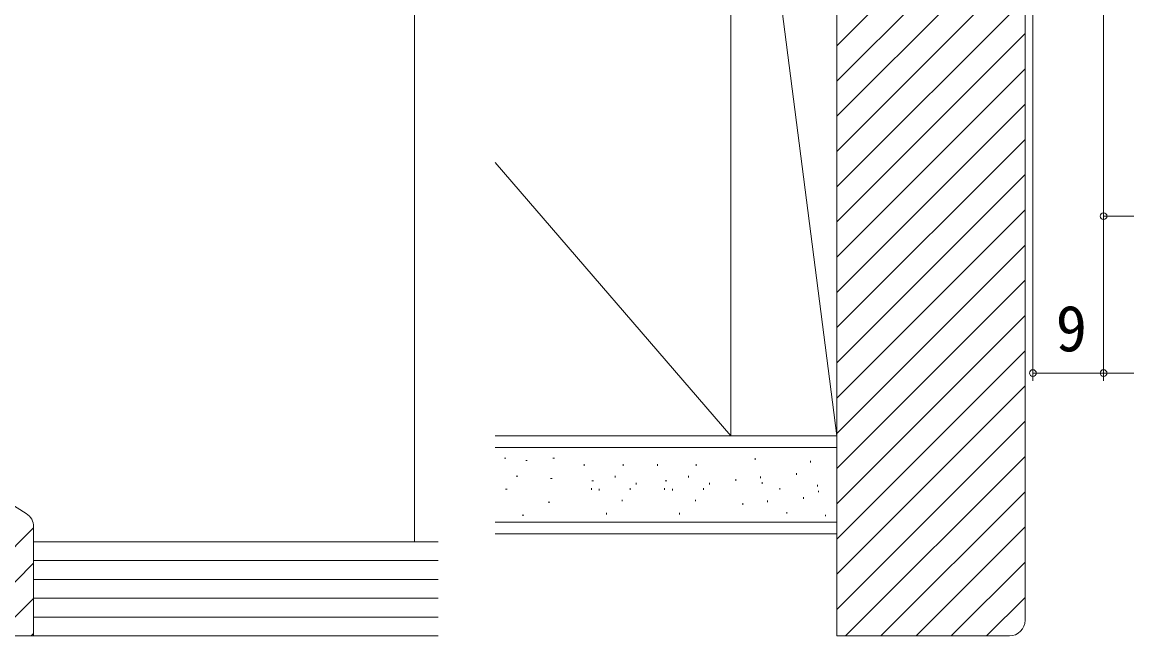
# Model space of a CAD drawing. Units: millimetres, scale not verified. Extents: x -1188 to -194, y -840 to 760.
# Drawn here: x -995.3 to -854.5, y -31.5 to 46.7 of the extents above; entities that cross this region are included whole.
import ezdxf
from ezdxf.enums import TextEntityAlignment as Align

# ---------------------------------------------------------------- set-up
doc = ezdxf.new("R2010")
doc.units = ezdxf.units.MM
doc.header["$LTSCALE"] = 4
doc.layers.add('0-3_YKK_D', color=6, linetype='Continuous', lineweight=9)
doc.layers.add('0-8_YSS_K', color=3, linetype='Continuous', lineweight=9)
doc.styles.add('ＭＳ ゴシック', font='')
doc.styles.get('ＭＳ ゴシック').set_extended_font_data('MS Gothic')

msp = doc.modelspace()

# ---------------------------------------------------------------- linework, layer by layer
at = {"layer": '0-3_YKK_D'}
for p, q in [((-866.497, 81.482), (-866.497, 0.982)), ((-857.497, 81.482), (-857.497, 0.982)), ((-857.497, 81.482), (-857.497, 0.982)), ((-857.497, 81.482), (-857.497, 20.982)), ((-857.497, 21.982), (-841.997, 21.982)), ((-857.497, 1.982), (-866.497, 1.982)), ((-857.497, 1.982), (-275.5, 1.982))]:
    msp.add_line(p, q, dxfattribs=at)
for centre in [(-857.497, 21.982), (-866.497, 1.982), (-857.497, 1.982), (-857.497, 1.982)]:
    msp.add_circle(centre, 0.425, dxfattribs=at)
at = {"layer": '0-8_YSS_K'}
for p, q in [((-891.497, 124.482), (-891.497, -31.518)), ((-891.497, -18.018), (-891.497, 110.982)), ((-904.997, -6.018), (-904.997, 98.982)), ((-904.997, 98.982), (-891.497, -6.018)), ((-891.497, 43.684), (-871.699, 63.482)), ((-867.497, -29.518), (-867.497, 63.482)), ((-891.497, 39.194), (-867.497, 63.194)), ((-891.497, 34.704), (-867.497, 58.704)), ((-891.497, 30.214), (-867.497, 54.214)), ((-891.497, 25.724), (-867.497, 49.724)), ((-891.497, 21.234), (-867.497, 45.234)), ((-891.497, 16.744), (-867.497, 40.744)), ((-891.497, 12.253), (-867.497, 36.253)), ((-891.497, 7.763), (-867.497, 31.763)), ((-904.997, -6.018), (-934.997, 28.793)), ((-891.497, 3.273), (-867.497, 27.273)), ((-891.497, -1.217), (-867.497, 22.783)), ((-891.497, -5.707), (-867.497, 18.293)), ((-891.497, -10.197), (-867.497, 13.803)), ((-891.497, -14.687), (-867.497, 9.313)), ((-891.497, -19.178), (-867.497, 4.822)), ((-891.497, -23.668), (-867.497, 0.332)), ((-994.749, -15.931), (-1017.322, -1.822)), ((-891.497, -28.158), (-867.497, -4.158)), ((-891.497, -6.018), (-934.997, -6.018)), ((-891.497, -6.018), (-907.269, -6.018)), ((-891.497, -6.018), (-891.497, -18.518)), ((-934.997, -7.518), (-891.497, -7.518)), ((-933.639, -8.877), (-933.839, -8.877)), ((-930.925, -9.179), (-931.125, -9.179)), ((-927.456, -8.877), (-927.656, -8.877)), ((-923.657, -9.653), (-923.657, -9.853)), ((-918.722, -9.653), (-918.722, -9.853)), ((-914.323, -9.653), (-914.323, -9.853)), ((-909.389, -9.653), (-909.389, -9.853)), ((-901.901, -8.868), (-901.901, -9.068)), ((-894.836, -9.204), (-894.836, -9.404)), ((-890.367, -31.518), (-867.497, -8.648)), ((-932.131, -11.14), (-932.331, -11.14)), ((-919.732, -11.11), (-919.732, -11.31)), ((-910.398, -11.11), (-910.398, -11.31)), ((-901.228, -11.223), (-901.228, -11.423)), ((-896.63, -10.774), (-896.63, -10.974)), ((-927.758, -11.441), (-927.958, -11.441)), ((-922.479, -11.743), (-922.679, -11.743)), ((-917.04, -12.008), (-917.04, -12.208)), ((-913.146, -11.743), (-913.346, -11.743)), ((-907.707, -12.008), (-907.707, -12.208)), ((-904.368, -11.559), (-904.368, -11.759)), ((-900.999, -11.925), (-900.999, -12.125)), ((-893.934, -12.261), (-893.934, -12.461)), ((-933.489, -12.799), (-933.689, -12.799)), ((-922.755, -12.709), (-922.755, -12.909)), ((-921.75, -12.793), (-921.75, -12.993)), ((-917.82, -12.709), (-917.82, -12.909)), ((-913.421, -12.709), (-913.421, -12.909)), ((-912.417, -12.793), (-912.417, -12.993)), ((-908.487, -12.709), (-908.487, -12.909)), ((-898.761, -12.68), (-898.761, -12.88)), ((-895.728, -13.831), (-895.728, -14.031)), ((-893.827, -13.017), (-893.827, -13.217)), ((-885.877, -31.518), (-867.497, -13.138)), ((-928.059, -14.457), (-928.259, -14.457)), ((-918.83, -14.167), (-918.83, -14.367)), ((-909.496, -14.167), (-909.496, -14.367)), ((-903.466, -14.616), (-903.466, -14.816)), ((-900.326, -14.28), (-900.326, -14.48)), ((-931.377, -16.117), (-931.577, -16.117)), ((-920.848, -15.85), (-920.848, -16.049)), ((-911.515, -15.85), (-911.515, -16.049)), ((-897.859, -15.737), (-897.859, -15.937)), ((-892.925, -16.074), (-892.925, -16.274)), ((-1007.575, -31.518), (-993.809, -17.752)), ((-993.809, -31.518), (-993.809, -17.627)), ((-891.497, -17.018), (-934.997, -17.018)), ((-881.387, -31.518), (-867.497, -17.628)), ((-942.259, -19.518), (-993.809, -19.518)), ((-934.997, -18.518), (-891.497, -18.518)), ((-1003.085, -31.518), (-993.809, -22.242)), ((-942.259, -21.918), (-993.809, -21.918)), ((-876.897, -31.518), (-867.497, -22.118)), ((-942.259, -24.318), (-993.809, -24.318)), ((-998.595, -31.518), (-993.809, -26.732)), ((-942.259, -26.718), (-993.809, -26.718)), ((-872.407, -31.518), (-867.497, -26.608)), ((-942.259, -29.118), (-993.809, -29.118)), ((-1139.548, -31.518), (-942.259, -31.518)), ((-1026.309, -31.518), (-993.809, -31.518)), ((-994.105, -31.518), (-993.809, -31.222)), ((-891.497, -31.518), (-869.497, -31.518))]:
    msp.add_line(p, q, dxfattribs=at)
msp.add_lwpolyline([(-948.807, 487.482), (-945.309, 487.482), (-945.309, -19.518)], dxfattribs=at)
for centre, start, end in [((-995.809, -17.627), 359.99997, 57.99461), ((-869.497, -29.518), 269.99994, 359.99992)]:
    msp.add_arc(centre, 2, start, end, dxfattribs=at)

# ---------------------------------------------------------------- texts
at = {"layer": '0-3_YKK_D', "color": 4, "style": 'ＭＳ ゴシック'}
msp.add_text('9', height=5.865, dxfattribs=at).set_placement((-863.597, 2.982), align=Align.BOTTOM_LEFT)

doc.saveas('drawing.dxf')
